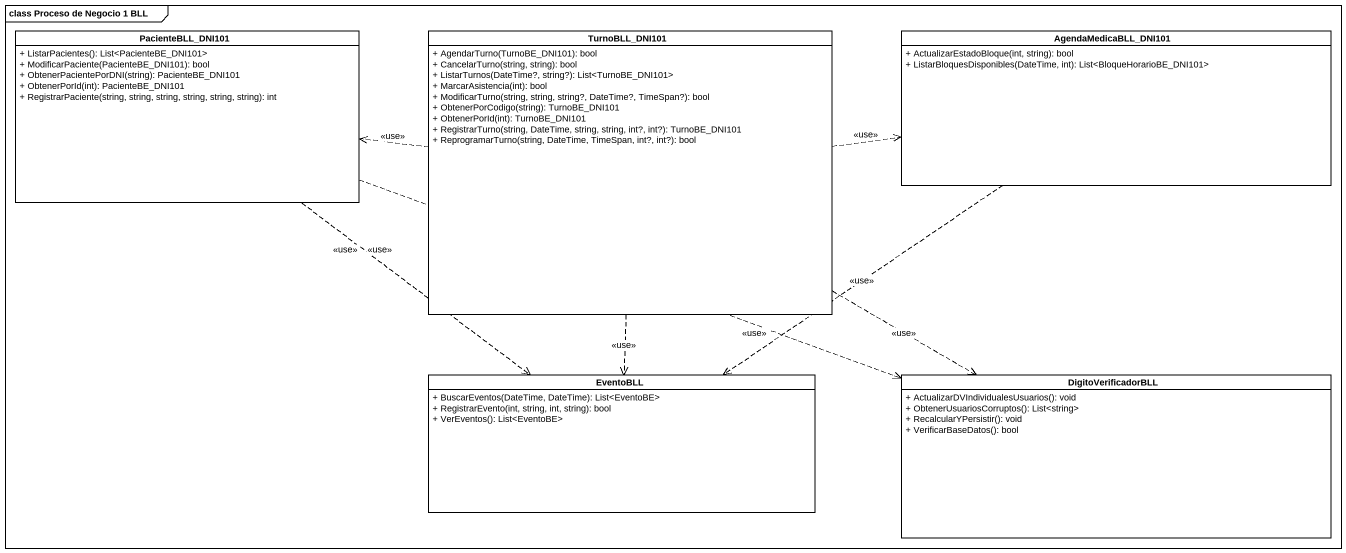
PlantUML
@startuml
mainframe class Proceso de Negocio 1 BLL
hide circle
hide empty members
skinparam classAttributeIconSize 0
class PacienteBLL_DNI101 {
  + ListarPacientes(): List<PacienteBE_DNI101>
  + ModificarPaciente(PacienteBE_DNI101): bool
  + ObtenerPacientePorDNI(string): PacienteBE_DNI101
  + ObtenerPorId(int): PacienteBE_DNI101
  + RegistrarPaciente(string, string, string, string, string, string): int
}
class TurnoBLL_DNI101 {
  + AgendarTurno(TurnoBE_DNI101): bool
  + CancelarTurno(string, string): bool
  + ListarTurnos(DateTime?, string?): List<TurnoBE_DNI101>
  + MarcarAsistencia(int): bool
  + ModificarTurno(string, string, string?, DateTime?, TimeSpan?): bool
  + ObtenerPorCodigo(string): TurnoBE_DNI101
  + ObtenerPorId(int): TurnoBE_DNI101
  + RegistrarTurno(string, DateTime, string, string, int?, int?): TurnoBE_DNI101
  + ReprogramarTurno(string, DateTime, TimeSpan, int?, int?): bool
}
class AgendaMedicaBLL_DNI101 {
  + ActualizarEstadoBloque(int, string): bool
  + ListarBloquesDisponibles(DateTime, int): List<BloqueHorarioBE_DNI101>
}
class EventoBLL {
  + BuscarEventos(DateTime, DateTime): List<EventoBE>
  + RegistrarEvento(int, string, int, string): bool
  + VerEventos(): List<EventoBE>
}
class DigitoVerificadorBLL {
  + ActualizarDVIndividualesUsuarios(): void
  + ObtenerUsuariosCorruptos(): List<string>
  + RecalcularYPersistir(): void
  + VerificarBaseDatos(): bool
}
PacienteBLL_DNI101 ..> EventoBLL : <<use>>
PacienteBLL_DNI101 ..> EventoBLL : <<use>>
PacienteBLL_DNI101 .right.> DigitoVerificadorBLL : <<use>>
TurnoBLL_DNI101 .left.> PacienteBLL_DNI101 : <<use>>
TurnoBLL_DNI101 .right.> AgendaMedicaBLL_DNI101 : <<use>>
TurnoBLL_DNI101 ..> EventoBLL : <<use>>
TurnoBLL_DNI101 .right.> DigitoVerificadorBLL : <<use>>
AgendaMedicaBLL_DNI101 ..> EventoBLL : <<use>>
@enduml
